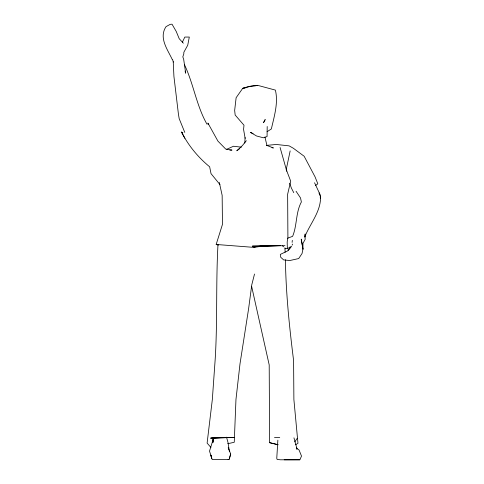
<?xml version="1.0" encoding="UTF-8"?>
<svg xmlns="http://www.w3.org/2000/svg" width="484" height="484" viewBox="0 0 484 484"><rect width="100%" height="100%" fill="white"/><g stroke="black" fill="none" stroke-linecap="round" stroke-linejoin="round"><path stroke-width="0.73" d="M267.198 126.499L267.065 136.567L263.356 137.789L256.538 135.974L250.5 132.398L253.126 133.596M244.783 143.058L245.11 137.559M277.858 440.192L276.769 458.306L277.126 459.437L280.569 459.8L299.838 459.788L301.52 456.116L299.07 450.035L296.25 447.912L296.759 449.243M213.323 437.681L212.954 442.509L213.601 437.984L209.512 451.124L212.234 459.54L229.083 459.558L230.686 454.022L228.242 447.706L228.575 449.031M297.243 438.31L294.744 441.862M292.106 242.387L292.33 240.373M212.76 441.499L213.262 437.796M290.158 150.917L286.25 169.46L286.758 171.112L280.073 147.451M218.242 244.499L217.915 245.89C215.864 283.969 217.582 322.138 215.12 360.229L212.337 399.488L207.116 443.09L210.921 447.458M254.517 274.029L251.771 284.834L248.625 308.598L240.003 363.805L235.962 399.512L234.25 442.279L227.692 443.725M229.458 458.421L230.686 454.022M182.311 42.35L184.815 37.068L189.304 37.056L187.732 45.236L183.866 52.224L183.793 53.918L182.813 56.864L183.672 59.284L185.674 73.187L185.112 71.045M292.046 245.188L292.663 244.063M288.258 250.409L291.301 246.332M246.338 140.687L242.405 145.563L236.785 150.784L239.816 148.606M291.174 246.828L287.442 251.027L280.296 254.415L280.726 257.258L283.636 259.902L289.753 260.537L298.707 258.559L302.052 253.507L302.948 249.181L302.966 243.343L305.132 239.441L305.162 233.947L304.672 237.118C310.038 223.511 321.751 210.764 320.438 195.342L314.552 182.764M315.592 185.451L317.825 183.823L315.066 176.872L304.158 156.253L293.334 148.243L289.123 145.865L276.328 144.474L266.339 145.394M290.097 246.937L287.357 248.909L287.181 242.067L287.69 238.176L292.614 236.337C297.17 225.514 295.639 212.524 301.369 201.991L300.54 197.974L296.069 191.259M267.071 131.708L271.361 128.944C274.192 116.39 278.481 102.904 275.384 90.103L257.669 85.347L248.867 86.467L242.702 88.348L236.125 97.726L234.655 110.449L235.176 115.053L243.996 125.235L243.561 129.385L245.14 138.357M295.506 444.784L297.969 443.29L293.885 399.488L293.6 360.538C289.408 327.051 285.911 293.473 285.421 259.708M226.724 149.314L233.463 146.247L241.449 147.166M219.312 182.444L222.15 195.367L222.465 224.388L216.16 244.468L253.973 247.384L255.909 246.616L265.371 245.594M184.791 132.428L179.183 118.647L178.427 114.151L173.925 76.418L173.242 62.025L173.677 61.855M284.985 248.806L287.472 248.213M246.265 87.634L242.702 88.348L250.863 86.231L257.669 85.347L254.82 85.916M253.973 247.384L262.552 246.102M229.821 150.203L231.999 150.076L225.732 149.078L217.921 141.11L207.902 123.039L208.193 124.509M210.734 438.129L234.189 437.409L210.74 438.123L222.525 437.542M280.678 245.624L255.909 246.616L252.273 246.211L278.439 245.636M274.488 437.657L279.74 437.572M252.751 246.066L284.985 245.684M217.764 244.45L216.16 244.468L218.217 245.122M228.055 459.558L229.083 459.558M284.223 459.8L299.838 459.788M271.978 147.693L273.393 147.959L266.926 145.46L264.942 137.008M278.282 444.79L269.594 442.666L269.201 364.936L251.607 286.256M269.594 442.679L277.399 444.566M182.837 132.822L181.542 132.059C188.312 145.502 198.029 157.258 209.645 166.798L211.03 173.653L219.966 184.598M182.698 133.009L181.542 132.059L184.852 138.297M282.505 245.854L283.594 246.834M183.357 43.203L179.213 38.708L176.243 31.49L172.026 24.2L170.205 24.345L166.018 26.656C158.564 37.927 167.664 49.574 172.395 59.798M293.758 192.674L291.416 188.125L289.626 183.182M206.964 124.182C196.341 105.464 193.552 83.641 184.307 64.348M286.34 169.793L290.702 181.167L287.641 194.199L287.907 238.418M297.061 449.013L293.945 437.845M319.9 195.53L319.125 192.941L319.494 194.356M226.53 437.167L228.055 442.672L229.392 451.469M320.233 197.182L320.602 198.597L320.22 196.782M172.715 59.822L173.242 62.025M284.931 247.766L285.118 252.249M265.153 119.645L263.532 122.664L265.153 119.645M211.671 458.402L210.933 455.178L211.671 458.402M302.246 244.662L301.236 239.144L302.948 249.181L302.246 244.662"/></g></svg>
